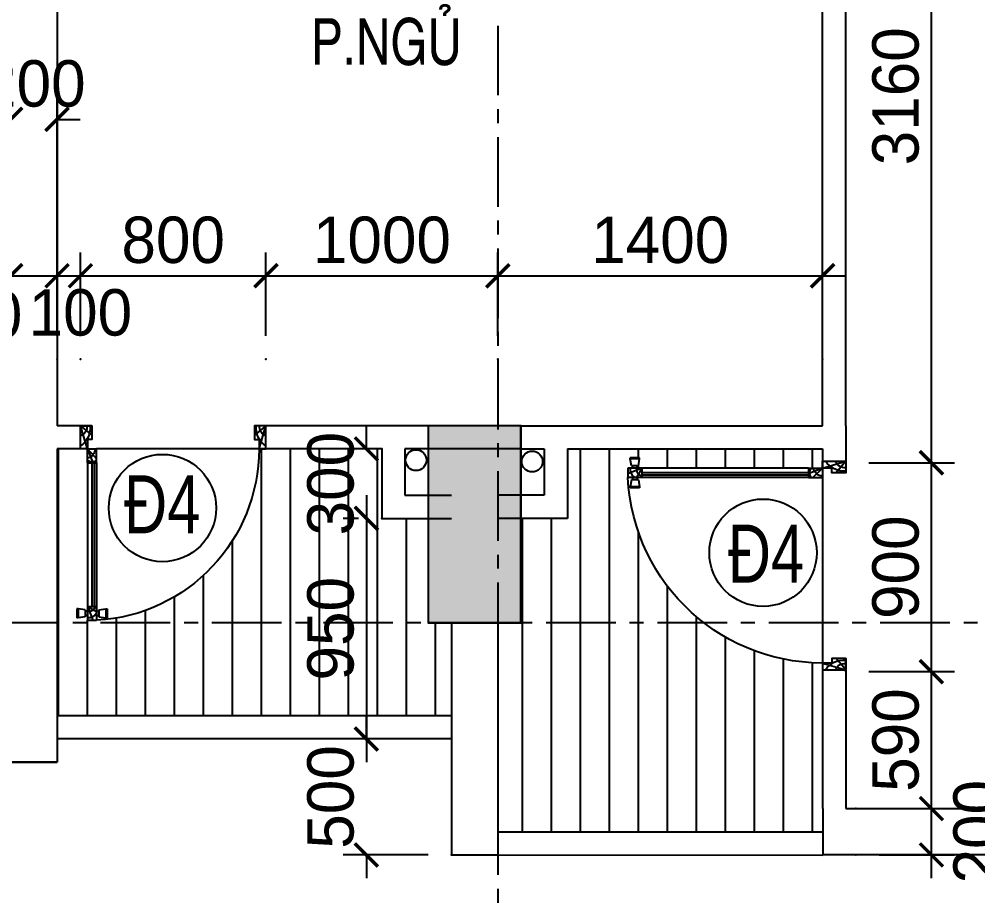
# Model space of a CAD drawing. Header units: inches. Extents: x -844707 to -690155, y -211546 to -175871.
# Drawn here: x -746444 to -742312, y -202598 to -198811 of the extents above; entities that cross this region are included whole.
import ezdxf

# ---------------------------------------------------------------- set-up
doc = ezdxf.new("R2010")
doc.units = ezdxf.units.IN
doc.header["$LTSCALE"] = 48
doc.header["$MEASUREMENT"] = 0
doc.linetypes.add('CENTER', pattern=[2, 1.25, -0.25, 0.25, -0.25])
for name, color, linetype in [('DWGSHARE.com-co-DWGSHARE.com', 72, 'Continuous'), ('DWGSHARE.com-COT-DWGSHARE.com', 2, 'Continuous'), ('DWGSHARE.com-CUA-DWGSHARE.com', 231, 'Continuous'), ('DWGSHARE.com-DIM-DWGSHARE.com', 251, 'Continuous'), ('DWGSHARE.com-HATCH-DWGSHARE.com', 8, 'Continuous'), ('DWGSHARE.com-kinh-DWGSHARE.com', 154, 'Continuous'), ('DWGSHARE.com-NET-DWGSHARE.com', 245, 'Continuous'), ('DWGSHARE.com-text-DWGSHARE.com', 3, 'Continuous'), ('DWGSHARE.com-truc-DWGSHARE.com', 250, 'CENTER'), ('DWGSHARE.com-TUONG-DWGSHARE.com', 7, 'Continuous')]:
    doc.layers.add(name, color=color, linetype=linetype)
doc.layers.add('DWGSHARE.com-DefPoints-DWGSHARE.com', color=7, linetype='Continuous', plot=False)
doc.styles.add('KTEN', font='', dxfattribs={"width": 0.9})
doc.styles.add('VNI-AVO', font='')
doc.styles.get('KTEN').set_extended_font_data('VNI-Helve-Condense')
doc.styles.get('VNI-AVO').set_extended_font_data('VNI-Avo')
doc.dimstyles.new('tl1-100', dxfattribs={"dimtxt": 200, "dimasz": 100, "dimexe": 100, "dimexo": 100, "dimgap": 50, "dimtad": 1, "dimdec": 0, "dimzin": 0, "dimdsep": 46, "dimtxsty": 'VNI-AVO', "dimblk": 'ARCHTICK', "dimcen": 1, "dimdle": 100, "dimclrd": 256, "dimclre": 256, "dimclrt": 2, "dimadec": 0, "dimazin": 0, "dimtfac": 1, "dimtdec": 0, "dimtix": 1, "dimtofl": 0, "dimtmove": 2, "dimatfit": 3, "dimldrblk": 'ARCHTICK', "dimfxl": 1, "dimtolj": 2, "dimtzin": 0, "dimarcsym": 0})

# ---------------------------------------------------------------- blocks, each defined once
blk = doc.blocks.new('D-01-900')
at = {"color": 1}
for p, q in [((-15, 889), (-15, 929)), ((-10, 929), (-15, 929)), ((20, 924), (-10, 929)), ((-10, 889), (-10, 929)), ((20, 894), (20, 924)), ((30, 919), (20, 919)), ((30, 879), (54.1, 939)), ((70, 919), (80, 919)), ((80, 924), (110, 929)), ((80, 894), (80, 924)), ((110, 889), (110, 929)), ((110, 929), (115, 929)), ((115, 889), (115, 929)), ((-10, 889), (-15, 889)), ((20, 894), (-10, 889)), ((30, 899), (20, 899)), ((30, 879), (70, 901.6)), ((70, 899), (80, 899)), ((80, 894), (110, 889)), ((110, 889), (115, 889)), ((30, 100), (54.1, 160)), ((30, 100), (70, 142.5)), ((30, 100), (0, 0)), ((870, 100), (900, 0)), ((0, 0), (50, 40.7)), ((900, 0), (850, 40.7))]:
    blk.add_line(p, q, dxfattribs=at)
at = {"color": 3}
for p, q in [((30, 939), (70, 939)), ((30, 879), (30, 939)), ((70, 879), (70, 939)), ((30, 879), (70, 879)), ((30, 160), (70, 160)), ((30, 160), (30, 100)), ((70, 160), (70, 100)), ((30, 100), (70, 100))]:
    blk.add_line(p, q, dxfattribs=at)
for p, q in [((30, 160), (30, 879)), ((50, 160), (50, 879)), ((60, 160), (60, 879)), ((70, 160), (70, 879))]:
    blk.add_line(p, q)
for points in [[(30, 60), (30, 100), (0, 100), (0, 0), (50, 0), (50, 60)], [(870, 60), (870, 100), (900, 100), (900, 0), (850, 0), (850, 60)]]:
    blk.add_lwpolyline(points, close=True, dxfattribs=at)
at = {"color": 1}
for centre, radius, start, end in [((34.1, 886.5), 42, 31.3101, 95.6269), ((30, 100), 840, 357.2706, 87.2706), ((39.4, 876.5), 24.2, 6.0418, 112.8937), ((50, 121.4), 34.3, 54.3272, 125.7567), ((24.1, 100.8), 39.4, 358.8582, 81.3705), ((-53.7, 7.7), 96.3, 355.3922, 56.0902), ((953.7, 7.7), 96.3, 123.9098, 184.6078), ((-12.7, 4.4), 41, 353.8612, 71.9572), ((912.7, 4.4), 41, 108.0428, 186.1388)]:
    blk.add_arc(centre, radius, start, end, dxfattribs=at)
blk = doc.blocks.new('D-01-800')
at = {"color": 1}
for p, q in [((-15, 788.9), (-15, 828.9)), ((-10, 828.9), (-15, 828.9)), ((20, 823.9), (-10, 828.9)), ((-10, 788.9), (-10, 828.9)), ((30, 778.9), (54.1, 838.9)), ((80, 823.9), (110, 828.9)), ((110, 788.9), (110, 828.9)), ((110, 828.9), (115, 828.9)), ((115, 788.9), (115, 828.9)), ((-10, 788.9), (-15, 788.9)), ((20, 793.9), (-10, 788.9)), ((20, 793.9), (20, 823.9)), ((30, 818.9), (20, 818.9)), ((30, 798.9), (20, 798.9)), ((30, 778.9), (70, 801.4)), ((70, 818.9), (80, 818.9)), ((70, 798.9), (80, 798.9)), ((80, 793.9), (80, 823.9)), ((80, 793.9), (110, 788.9)), ((110, 788.9), (115, 788.9)), ((30, 100), (54.1, 160)), ((30, 100), (70, 142.5)), ((30, 100), (0, 0)), ((770, 100), (800, 0)), ((0, 0), (50, 40.7)), ((800, 0), (750, 40.7))]:
    blk.add_line(p, q, dxfattribs=at)
at = {"color": 3}
for p, q in [((30, 838.9), (70, 838.9)), ((30, 778.9), (30, 838.9)), ((70, 778.9), (70, 838.9)), ((30, 778.9), (70, 778.9)), ((30, 160), (70, 160)), ((30, 160), (30, 100)), ((70, 160), (70, 100)), ((30, 100), (70, 100))]:
    blk.add_line(p, q, dxfattribs=at)
for p, q in [((30, 160), (30, 778.9)), ((50, 160), (50, 778.9)), ((60, 160), (60, 778.9)), ((70, 160), (70, 778.9))]:
    blk.add_line(p, q)
for points in [[(30, 60), (30, 100), (0, 100), (0, 0), (50, 0), (50, 60)], [(770, 60), (770, 100), (800, 100), (800, 0), (750, 0), (750, 60)]]:
    blk.add_lwpolyline(points, close=True, dxfattribs=at)
at = {"color": 1}
for centre, radius, start, end in [((34.1, 786.4), 42, 31.3101, 95.6269), ((30, 100), 740, 0, 86.9014), ((39.4, 776.4), 24.2, 6.0418, 112.8937), ((50, 121.4), 34.3, 54.3272, 125.7567), ((24.1, 100.8), 39.4, 358.8582, 81.3705), ((-53.7, 7.7), 96.3, 355.3922, 56.0902), ((853.7, 7.7), 96.3, 123.9098, 184.6078), ((-12.7, 4.4), 41, 353.8612, 71.9572), ((812.7, 4.4), 41, 108.0428, 186.1388)]:
    blk.add_arc(centre, radius, start, end, dxfattribs=at)
blk = doc.blocks.new('_ArchTick')
at = {"color": 0, "linetype": 'ByBlock', "const_width": 0.15}
blk.add_lwpolyline([(-0.5, -0.5), (0.5, 0.5)], dxfattribs=at)
blk = doc.blocks.new('*D574')
at = {"layer": 'DWGSHARE.com-DefPoints-DWGSHARE.com', "color": 0, "transparency": 16777216}
for p in [(-746480.8, -199916.6), (-746581.2, -200276), (-746480.8, -200276)]:
    blk.add_point(p, dxfattribs=at)
at = {"layer": 'DWGSHARE.com-DIM-DWGSHARE.com', "lineweight": -2, "transparency": 16777216}
for p, q in [((-746581.2, -200176), (-746581.2, -199816.6)), ((-746480.8, -200176), (-746480.8, -199816.6)), ((-746681.2, -199916.6), (-746380.8, -199916.6))]:
    blk.add_line(p, q, dxfattribs=at)
at = {"layer": 'DWGSHARE.com-DIM-DWGSHARE.com', "lineweight": -2, "transparency": 16777216, "xscale": 100, "yscale": 100, "zscale": 100, "rotation": 180}
blk.add_blockref('_ArchTick', (-746581.2, -199916.6), dxfattribs=at)
at = {"layer": 'DWGSHARE.com-DIM-DWGSHARE.com', "lineweight": -2, "transparency": 16777216, "xscale": 100, "yscale": 100, "zscale": 100}
blk.add_blockref('_ArchTick', (-746480.8, -199916.6), dxfattribs=at)
at = {"layer": 'DWGSHARE.com-DIM-DWGSHARE.com', "color": 2, "transparency": 16777216, "insert": (-746653.8, -200085.6), "char_height": 200, "attachment_point": 5, "style": 'VNI-AVO'}
blk.add_mtext('\\A2;100', dxfattribs=at)
blk = doc.blocks.new('*D575')
at = {"layer": 'DWGSHARE.com-DefPoints-DWGSHARE.com', "color": 0, "transparency": 16777216}
for p in [(-746280.8, -199242.5), (-746480.8, -200276), (-746280.8, -200276)]:
    blk.add_point(p, dxfattribs=at)
at = {"layer": 'DWGSHARE.com-DIM-DWGSHARE.com', "lineweight": -2, "transparency": 16777216}
for p, q in [((-746480.8, -200176), (-746480.8, -199142.5)), ((-746280.8, -200176), (-746280.8, -199142.5)), ((-746480.8, -199242.5), (-746580.8, -199242.5)), ((-746280.8, -199242.5), (-746180.8, -199242.5))]:
    blk.add_line(p, q, dxfattribs=at)
at = {"layer": 'DWGSHARE.com-DIM-DWGSHARE.com', "lineweight": -2, "transparency": 16777216, "xscale": 100, "yscale": 100, "zscale": 100}
blk.add_blockref('_ArchTick', (-746480.8, -199242.5), dxfattribs=at)
at = {"layer": 'DWGSHARE.com-DIM-DWGSHARE.com', "lineweight": -2, "transparency": 16777216, "xscale": 100, "yscale": 100, "zscale": 100, "rotation": 180}
blk.add_blockref('_ArchTick', (-746280.8, -199242.5), dxfattribs=at)
at = {"layer": 'DWGSHARE.com-DIM-DWGSHARE.com', "color": 2, "transparency": 16777216, "insert": (-746380.8, -199089), "char_height": 200, "attachment_point": 5, "style": 'VNI-AVO'}
blk.add_mtext('\\A2;200', dxfattribs=at)
blk = doc.blocks.new('*D576')
at = {"layer": 'DWGSHARE.com-DefPoints-DWGSHARE.com', "color": 0, "transparency": 16777216}
for p in [(-746180.3, -199916.6), (-746280.8, -200276), (-746180.3, -200276)]:
    blk.add_point(p, dxfattribs=at)
at = {"layer": 'DWGSHARE.com-DIM-DWGSHARE.com', "lineweight": -2, "transparency": 16777216}
for p, q in [((-746280.8, -200176), (-746280.8, -199816.6)), ((-746180.3, -200176), (-746180.3, -199816.6)), ((-746380.8, -199916.6), (-746080.3, -199916.6))]:
    blk.add_line(p, q, dxfattribs=at)
at = {"layer": 'DWGSHARE.com-DIM-DWGSHARE.com', "lineweight": -2, "transparency": 16777216, "xscale": 100, "yscale": 100, "zscale": 100, "rotation": 180}
blk.add_blockref('_ArchTick', (-746280.8, -199916.6), dxfattribs=at)
at = {"layer": 'DWGSHARE.com-DIM-DWGSHARE.com', "lineweight": -2, "transparency": 16777216, "xscale": 100, "yscale": 100, "zscale": 100}
blk.add_blockref('_ArchTick', (-746180.3, -199916.6), dxfattribs=at)
at = {"layer": 'DWGSHARE.com-DIM-DWGSHARE.com', "color": 2, "transparency": 16777216, "insert": (-746180.3, -200075.9), "char_height": 200, "attachment_point": 5, "style": 'VNI-AVO'}
blk.add_mtext('\\A2;100', dxfattribs=at)
blk = doc.blocks.new('*D577')
at = {"layer": 'DWGSHARE.com-DefPoints-DWGSHARE.com', "color": 0, "transparency": 16777216}
for p in [(-745380.3, -199916.6), (-746180.3, -200276), (-745380.3, -200276)]:
    blk.add_point(p, dxfattribs=at)
at = {"layer": 'DWGSHARE.com-DIM-DWGSHARE.com', "lineweight": -2, "transparency": 16777216}
for p, q in [((-746180.3, -200176), (-746180.3, -199816.6)), ((-745380.3, -200176), (-745380.3, -199816.6)), ((-746280.3, -199916.6), (-745280.3, -199916.6))]:
    blk.add_line(p, q, dxfattribs=at)
at = {"layer": 'DWGSHARE.com-DIM-DWGSHARE.com', "lineweight": -2, "transparency": 16777216, "xscale": 100, "yscale": 100, "zscale": 100, "rotation": 180}
blk.add_blockref('_ArchTick', (-746180.3, -199916.6), dxfattribs=at)
at = {"layer": 'DWGSHARE.com-DIM-DWGSHARE.com', "lineweight": -2, "transparency": 16777216, "xscale": 100, "yscale": 100, "zscale": 100}
blk.add_blockref('_ArchTick', (-745380.3, -199916.6), dxfattribs=at)
at = {"layer": 'DWGSHARE.com-DIM-DWGSHARE.com', "color": 2, "transparency": 16777216, "insert": (-745780.3, -199763.1), "char_height": 200, "attachment_point": 5, "style": 'VNI-AVO'}
blk.add_mtext('\\A2;800', dxfattribs=at)
blk = doc.blocks.new('*D578')
at = {"layer": 'DWGSHARE.com-DefPoints-DWGSHARE.com', "color": 0, "transparency": 16777216}
for p in [(-744380.8, -199916.6), (-745380.3, -200276), (-744380.8, -200276)]:
    blk.add_point(p, dxfattribs=at)
at = {"layer": 'DWGSHARE.com-DIM-DWGSHARE.com', "lineweight": -2, "transparency": 16777216}
for p, q in [((-745380.3, -200176), (-745380.3, -199816.6)), ((-744380.8, -200176), (-744380.8, -199816.6)), ((-745480.3, -199916.6), (-744280.8, -199916.6))]:
    blk.add_line(p, q, dxfattribs=at)
at = {"layer": 'DWGSHARE.com-DIM-DWGSHARE.com', "lineweight": -2, "transparency": 16777216, "xscale": 100, "yscale": 100, "zscale": 100, "rotation": 180}
blk.add_blockref('_ArchTick', (-745380.3, -199916.6), dxfattribs=at)
at = {"layer": 'DWGSHARE.com-DIM-DWGSHARE.com', "lineweight": -2, "transparency": 16777216, "xscale": 100, "yscale": 100, "zscale": 100}
blk.add_blockref('_ArchTick', (-744380.8, -199916.6), dxfattribs=at)
at = {"layer": 'DWGSHARE.com-DIM-DWGSHARE.com', "color": 2, "transparency": 16777216, "insert": (-744880.6, -199763.1), "char_height": 200, "attachment_point": 5, "style": 'VNI-AVO'}
blk.add_mtext('\\A2;1000', dxfattribs=at)
blk = doc.blocks.new('*D579')
at = {"layer": 'DWGSHARE.com-DefPoints-DWGSHARE.com', "color": 0, "transparency": 16777216}
for p in [(-742981.3, -199916.6), (-744380.8, -200276), (-742981.3, -200276)]:
    blk.add_point(p, dxfattribs=at)
at = {"layer": 'DWGSHARE.com-DIM-DWGSHARE.com', "lineweight": -2, "transparency": 16777216}
for p, q in [((-744380.8, -200176), (-744380.8, -199816.6)), ((-742981.3, -200176), (-742981.3, -199816.6)), ((-744480.8, -199916.6), (-742881.3, -199916.6))]:
    blk.add_line(p, q, dxfattribs=at)
at = {"layer": 'DWGSHARE.com-DIM-DWGSHARE.com', "lineweight": -2, "transparency": 16777216, "xscale": 100, "yscale": 100, "zscale": 100, "rotation": 180}
blk.add_blockref('_ArchTick', (-744380.8, -199916.6), dxfattribs=at)
at = {"layer": 'DWGSHARE.com-DIM-DWGSHARE.com', "lineweight": -2, "transparency": 16777216, "xscale": 100, "yscale": 100, "zscale": 100}
blk.add_blockref('_ArchTick', (-742981.3, -199916.6), dxfattribs=at)
at = {"layer": 'DWGSHARE.com-DIM-DWGSHARE.com', "color": 2, "transparency": 16777216, "insert": (-743681, -199763.1), "char_height": 200, "attachment_point": 5, "style": 'VNI-AVO'}
blk.add_mtext('\\A2;1400', dxfattribs=at)
blk = doc.blocks.new('*D580')
at = {"layer": 'DWGSHARE.com-DefPoints-DWGSHARE.com', "color": 0, "transparency": 16777216}
for p in [(-744881.1, -200662.8), (-744947.6, -200962.8), (-744881.1, -200962.8)]:
    blk.add_point(p, dxfattribs=at)
at = {"layer": 'DWGSHARE.com-DIM-DWGSHARE.com', "lineweight": -2, "transparency": 16777216}
for p, q in [((-744947.6, -200662.8), (-744947.6, -200562.8)), ((-744981.1, -200662.8), (-745047.6, -200662.8)), ((-744981.1, -200962.8), (-745047.6, -200962.8)), ((-744947.6, -200962.8), (-744947.6, -201062.8))]:
    blk.add_line(p, q, dxfattribs=at)
at = {"layer": 'DWGSHARE.com-DIM-DWGSHARE.com', "lineweight": -2, "transparency": 16777216, "xscale": 100, "yscale": 100, "zscale": 100}
for p, rotation in [((-744947.6, -200662.8), 270), ((-744947.6, -200962.8), 90)]:
    blk.add_blockref('_ArchTick', p, dxfattribs=dict(at, rotation=rotation))
at = {"layer": 'DWGSHARE.com-DIM-DWGSHARE.com', "color": 2, "transparency": 16777216, "insert": (-745101.2, -200812.8), "char_height": 200, "attachment_point": 5, "rotation": 90, "style": 'VNI-AVO'}
blk.add_mtext('\\A2;300', dxfattribs=at)
blk = doc.blocks.new('*D581')
at = {"layer": 'DWGSHARE.com-DefPoints-DWGSHARE.com', "color": 0, "transparency": 16777216}
for p in [(-744881.1, -200962.8), (-744947.6, -201913.1), (-744947.6, -201913.1)]:
    blk.add_point(p, dxfattribs=at)
at = {"layer": 'DWGSHARE.com-DIM-DWGSHARE.com', "lineweight": -2, "transparency": 16777216}
for p, q in [((-744947.6, -200862.8), (-744947.6, -202013.1)), ((-744981.1, -200962.8), (-745047.6, -200962.8))]:
    blk.add_line(p, q, dxfattribs=at)
at = {"layer": 'DWGSHARE.com-DIM-DWGSHARE.com', "lineweight": -2, "transparency": 16777216, "xscale": 100, "yscale": 100, "zscale": 100}
for p, rotation in [((-744947.6, -200962.8), 90), ((-744947.6, -201913.1), 270)]:
    blk.add_blockref('_ArchTick', p, dxfattribs=dict(at, rotation=rotation))
at = {"layer": 'DWGSHARE.com-DIM-DWGSHARE.com', "color": 2, "transparency": 16777216, "insert": (-745101.2, -201438), "char_height": 200, "attachment_point": 5, "rotation": 90, "style": 'VNI-AVO'}
blk.add_mtext('\\A2;950', dxfattribs=at)
blk = doc.blocks.new('*D582')
at = {"layer": 'DWGSHARE.com-DefPoints-DWGSHARE.com', "color": 0, "transparency": 16777216}
for p in [(-744947.6, -201913.1), (-744947.6, -202413.3), (-744581, -202413.3)]:
    blk.add_point(p, dxfattribs=at)
at = {"layer": 'DWGSHARE.com-DIM-DWGSHARE.com', "lineweight": -2, "transparency": 16777216}
for p, q in [((-744947.6, -201913.1), (-744947.6, -201813.1)), ((-744681, -202413.3), (-745047.6, -202413.3)), ((-744947.6, -202413.3), (-744947.6, -202513.3))]:
    blk.add_line(p, q, dxfattribs=at)
at = {"layer": 'DWGSHARE.com-DIM-DWGSHARE.com', "lineweight": -2, "transparency": 16777216, "xscale": 100, "yscale": 100, "zscale": 100}
for p, rotation in [((-744947.6, -201913.1), 270), ((-744947.6, -202413.3), 90)]:
    blk.add_blockref('_ArchTick', p, dxfattribs=dict(at, rotation=rotation))
at = {"layer": 'DWGSHARE.com-DIM-DWGSHARE.com', "color": 2, "transparency": 16777216, "insert": (-745101.2, -202163.2), "char_height": 200, "attachment_point": 5, "rotation": 90, "style": 'VNI-AVO'}
blk.add_mtext('\\A2;500', dxfattribs=at)
blk = doc.blocks.new('*D720')
at = {"layer": 'DWGSHARE.com-DefPoints-DWGSHARE.com', "color": 0, "transparency": 16777216}
for p in [(-742881.3, -197563.1), (-742512.2, -197563.1), (-742881.3, -200722.9)]:
    blk.add_point(p, dxfattribs=at)
at = {"layer": 'DWGSHARE.com-DIM-DWGSHARE.com', "lineweight": -2, "transparency": 16777216}
for p, q in [((-742512.2, -200822.9), (-742512.2, -197463.1)), ((-742781.3, -197563.1), (-742412.2, -197563.1)), ((-742781.3, -200722.9), (-742412.2, -200722.9))]:
    blk.add_line(p, q, dxfattribs=at)
at = {"layer": 'DWGSHARE.com-DIM-DWGSHARE.com', "lineweight": -2, "transparency": 16777216, "xscale": 100, "yscale": 100, "zscale": 100}
for p, rotation in [((-742512.2, -197563.1), 90), ((-742512.2, -200722.9), 270)]:
    blk.add_blockref('_ArchTick', p, dxfattribs=dict(at, rotation=rotation))
at = {"layer": 'DWGSHARE.com-DIM-DWGSHARE.com', "color": 2, "transparency": 16777216, "insert": (-742665.7, -199143), "char_height": 200, "attachment_point": 5, "rotation": 90, "style": 'VNI-AVO'}
blk.add_mtext('\\A2;3160', dxfattribs=at)
blk = doc.blocks.new('*D723')
at = {"layer": 'DWGSHARE.com-DefPoints-DWGSHARE.com', "color": 0, "transparency": 16777216}
for p in [(-742881.3, -200722.9), (-742512.2, -200722.9), (-742881.3, -201622.9)]:
    blk.add_point(p, dxfattribs=at)
at = {"layer": 'DWGSHARE.com-DIM-DWGSHARE.com', "lineweight": -2, "transparency": 16777216}
for p, q in [((-742512.2, -201722.9), (-742512.2, -200622.9)), ((-742781.3, -200722.9), (-742412.2, -200722.9)), ((-742781.3, -201622.9), (-742412.2, -201622.9))]:
    blk.add_line(p, q, dxfattribs=at)
at = {"layer": 'DWGSHARE.com-DIM-DWGSHARE.com', "lineweight": -2, "transparency": 16777216, "xscale": 100, "yscale": 100, "zscale": 100}
for p, rotation in [((-742512.2, -200722.9), 90), ((-742512.2, -201622.9), 270)]:
    blk.add_blockref('_ArchTick', p, dxfattribs=dict(at, rotation=rotation))
at = {"layer": 'DWGSHARE.com-DIM-DWGSHARE.com', "color": 2, "transparency": 16777216, "insert": (-742665.7, -201172.9), "char_height": 200, "attachment_point": 5, "rotation": 90, "style": 'VNI-AVO'}
blk.add_mtext('\\A2;900', dxfattribs=at)
blk = doc.blocks.new('*D724')
at = {"layer": 'DWGSHARE.com-DefPoints-DWGSHARE.com', "color": 0, "transparency": 16777216}
for p in [(-742881.3, -201622.9), (-742512.2, -201622.9), (-742837.8, -202213.1)]:
    blk.add_point(p, dxfattribs=at)
at = {"layer": 'DWGSHARE.com-DIM-DWGSHARE.com', "lineweight": -2, "transparency": 16777216}
for p, q in [((-742512.2, -202313.1), (-742512.2, -201522.9)), ((-742781.3, -201622.9), (-742412.2, -201622.9)), ((-742737.8, -202213.1), (-742412.2, -202213.1))]:
    blk.add_line(p, q, dxfattribs=at)
at = {"layer": 'DWGSHARE.com-DIM-DWGSHARE.com', "lineweight": -2, "transparency": 16777216, "xscale": 100, "yscale": 100, "zscale": 100}
for p, rotation in [((-742512.2, -201622.9), 90), ((-742512.2, -202213.1), 270)]:
    blk.add_blockref('_ArchTick', p, dxfattribs=dict(at, rotation=rotation))
at = {"layer": 'DWGSHARE.com-DIM-DWGSHARE.com', "color": 2, "transparency": 16777216, "insert": (-742665.7, -201918), "char_height": 200, "attachment_point": 5, "rotation": 90, "style": 'VNI-AVO'}
blk.add_mtext('\\A2;590', dxfattribs=at)
blk = doc.blocks.new('*D725')
at = {"layer": 'DWGSHARE.com-DefPoints-DWGSHARE.com', "color": 0, "transparency": 16777216}
for p in [(-742837.8, -202213.1), (-742512.2, -202213.1), (-742837.8, -202413)]:
    blk.add_point(p, dxfattribs=at)
at = {"layer": 'DWGSHARE.com-DIM-DWGSHARE.com', "lineweight": -2, "transparency": 16777216}
for p, q in [((-742512.2, -202513), (-742512.2, -202113.1)), ((-742737.8, -202213.1), (-742412.2, -202213.1)), ((-742737.8, -202413), (-742412.2, -202413))]:
    blk.add_line(p, q, dxfattribs=at)
at = {"layer": 'DWGSHARE.com-DIM-DWGSHARE.com', "lineweight": -2, "transparency": 16777216, "xscale": 100, "yscale": 100, "zscale": 100}
for p, rotation in [((-742512.2, -202213.1), 90), ((-742512.2, -202413), 270)]:
    blk.add_blockref('_ArchTick', p, dxfattribs=dict(at, rotation=rotation))
at = {"layer": 'DWGSHARE.com-DIM-DWGSHARE.com', "color": 2, "transparency": 16777216, "insert": (-742316.1, -202313), "char_height": 200, "attachment_point": 5, "rotation": 90, "style": 'VNI-AVO'}
blk.add_mtext('\\A2;200', dxfattribs=at)

msp = doc.modelspace()

# ---------------------------------------------------------------- hatches: boundary and pattern name
at = {"layer": 'DWGSHARE.com-COT-DWGSHARE.com'}
msp.add_hatch(color=256, dxfattribs=at).paths.add_polyline_path([(-744681.1, -201413.1), (-744280.8, -201413.1), (-744280.8, -200563.1), (-744681.1, -200563.1)])
at = {"layer": 'DWGSHARE.com-HATCH-DWGSHARE.com'}
h = msp.add_hatch(dxfattribs=at)
h.set_pattern_fill('ANSI31', color=256, scale=1000, angle=45, style=0)
h.set_pattern_definition([(90, (-525.32, 3222.64), (-125, 2e-14), [])])
h.paths.add_polyline_path([(-747351.2, -200662.8), (-747880.4, -200662.8), (-747880.4, -200962.8), (-748080.4, -200962.8), (-748080.4, -201413.1), (-746480.8, -201413.1), (-746480.8, -200662.8), (-746611.2, -200662.8), (-746611.2, -200722.8), (-746611.2, -201341.8), (-746611.2, -201361.8), (-746601.2, -201361.8), (-746601.2, -201356.8), (-746571.2, -201351.8), (-746566.2, -201351.8), (-746566.2, -201391.8), (-746571.2, -201391.8), (-746601.2, -201386.8), (-746601.2, -201381.8), (-746611.2, -201381.8), (-746611.2, -201401.8), (-746651.2, -201401.8, -0.398461)])
h.paths.add_polyline_path([(-746480.8, -201413.1), (-748180.5, -201413.1), (-748180.5, -201813.1), (-746480.8, -201813.1)])
h.paths.add_polyline_path([(-744581, -201413.1), (-744681, -201413.1), (-744681.1, -201413.1), (-746280.8, -201413.1), (-746280.8, -201813.1), (-744581, -201813.1)])
h.paths.add_polyline_path([(-746150.3, -200722.8), (-746150.3, -200662.8), (-746280.8, -200662.8), (-746280.8, -201413.1), (-744681.1, -201413.1), (-744681.1, -200962.8), (-744881.1, -200962.8), (-744881.1, -200662.8), (-745410.3, -200662.8, -0.398461), (-746110.3, -201401.8), (-746150.3, -201401.8), (-746150.3, -201381.8), (-746160.3, -201381.8), (-746160.3, -201386.8), (-746190.3, -201391.8), (-746195.3, -201391.8), (-746195.3, -201351.8), (-746190.3, -201351.8), (-746160.3, -201356.8), (-746160.3, -201361.8), (-746150.3, -201361.8), (-746150.3, -201341.8)])
h.paths.add_polyline_path([(-748380.8, -201413.1), (-748480.5, -201413.1), (-748480.8, -201413.1), (-749269.9, -201413.1, -0.164724), (-749780.3, -201585.9), (-749780.3, -201615.9), (-749780.2, -202313.5), (-748380.8, -202313.3)])
h.paths.add_polyline_path([(-748480.8, -200962.8), (-748680.8, -200962.8), (-748680.8, -200662.8), (-749780.3, -200662.8), (-749780.3, -200745.9), (-749720.3, -200745.9), (-749001.2, -200745.9), (-748981.2, -200745.9), (-748981.2, -200735.9), (-748986.2, -200735.9), (-748991.2, -200705.9), (-748991.2, -200700.9), (-748951.2, -200700.9), (-748951.2, -200705.9), (-748956.2, -200735.9), (-748961.2, -200735.9), (-748961.2, -200745.9), (-748941.2, -200745.9), (-748941.2, -200785.9, -0.221028), (-749269.9, -201413.1), (-748480.8, -201413.1)])
h.paths.add_polyline_path([(-743820.3, -200785.9), (-743820.3, -200745.9), (-743800.3, -200745.9), (-743800.3, -200735.9), (-743805.3, -200735.9), (-743810.3, -200705.9), (-743810.3, -200700.9), (-743770.3, -200700.9), (-743770.3, -200705.9), (-743775.3, -200735.9), (-743780.3, -200735.9), (-743780.3, -200745.9), (-743760.3, -200745.9), (-743041.3, -200745.9), (-742981.3, -200745.9), (-742981.3, -200662.8), (-744080.7, -200662.8), (-744080.7, -200962.8), (-744280.8, -200962.8), (-744280.8, -201413.1), (-743491.6, -201413.1, -0.221028)])
h.paths.add_polyline_path([(-742981.3, -201615.9), (-742981.3, -201585.9, -0.164724), (-743491.6, -201413.1), (-744380.8, -201413.1), (-744380.8, -202313.3), (-742980.5, -202313.5), (-742980.5, -202213.1), (-742981.3, -202213.1), (-742981.3, -201615.9)])
h.paths.add_polyline_path([(-747835.5, -201663.4), (-747835.5, -201012.5), (-747528.5, -201012.5), (-747528.5, -201663.4)], flags=9)
h.paths.add_polyline_path([(-745254.7, -201705.8), (-745254.7, -201170.1), (-744947.6, -201170.1), (-744947.6, -201705.8)], flags=9)
h.paths.add_polyline_path([(-745254.7, -201079.9), (-745254.7, -200545.8), (-744947.6, -200545.8), (-744947.6, -201079.9)], flags=9)

# ---------------------------------------------------------------- linework, layer by layer
at = {"layer": 'DWGSHARE.com-co-DWGSHARE.com'}
for p in [(-744681, -200562.8), (-744281.1, -201413.1)]:
    msp.add_line(p, (-744681, -201413.1), dxfattribs=at)
msp.add_lwpolyline([(-744281.1, -200562.8), (-744681, -200562.8), (-744681, -201413.1), (-744281.1, -201413.1)], close=True, dxfattribs=at)
at = {"layer": 'DWGSHARE.com-COT-DWGSHARE.com'}
msp.add_lwpolyline([(-744681.1, -201413.1), (-744280.8, -201413.1), (-744280.8, -200563.1), (-744681.1, -200563.1)], close=True, dxfattribs=at)
at = {"layer": 'DWGSHARE.com-CUA-DWGSHARE.com'}
for p, q in [((-745410.3, -200662.8), (-746110.3, -200662.8)), ((-742981.3, -200662.8), (-742981.3, -201615.9))]:
    msp.add_line(p, q, dxfattribs=at)
for centre in [(-745826.7, -200917.9), (-743237.8, -201110.5)]:
    msp.add_circle(centre, 231.4, dxfattribs=at)
at = {"layer": 'DWGSHARE.com-kinh-DWGSHARE.com'}
for centre in [(-744733.7, -200711.4), (-744232.8, -200717.3)]:
    msp.add_circle(centre, 45, dxfattribs=at)
at = {"layer": 'DWGSHARE.com-NET-DWGSHARE.com'}
for p, q in [((-744581, -201813.1), (-746280.8, -201813.1)), ((-744581, -201813.1), (-746280.8, -201813.1)), ((-744581, -201913.1), (-746280.8, -201913.1)), ((-744581, -201913.1), (-746280.8, -201913.1)), ((-744380.8, -202313.3), (-742980.5, -202313.5)), ((-744380.8, -202413.3), (-742980.5, -202413.5))]:
    msp.add_line(p, q, dxfattribs=at)
at = {"layer": 'DWGSHARE.com-truc-DWGSHARE.com', "ltscale": 5}
for p, q in [((-744380.8, -184438.9), (-744380.8, -205388.8)), ((-733313, -201413.1), (-759552, -201413.1))]:
    msp.add_line(p, q, dxfattribs=at)
at = {"layer": 'DWGSHARE.com-TUONG-DWGSHARE.com'}
for p, q in [((-742881.3, -200562.8), (-742881.3, -197563.1)), ((-746280.8, -197663.1), (-746280.8, -198863.1)), ((-746280.8, -197663.1), (-746280.8, -198863.1)), ((-742981.3, -200562.8), (-742981.3, -197663.1)), ((-746280.8, -198863.1), (-746280.8, -200562.8)), ((-746280.8, -198863.1), (-746280.8, -200562.8)), ((-746130.3, -200562.8), (-746280.8, -200562.8)), ((-744281.1, -200562.8), (-745430.3, -200562.8)), ((-744281.1, -200562.8), (-742981.3, -200562.8)), ((-742881.3, -200562.8), (-742881.3, -200765.9)), ((-746150.3, -200662.8), (-746280.8, -200662.8)), ((-746280.8, -200662.8), (-746280.8, -202013.1)), ((-746280.8, -200662.8), (-746280.8, -202013.1)), ((-744881.1, -200662.8), (-745410.3, -200662.8)), ((-744881.1, -200662.8), (-744881.1, -200962.8)), ((-744281.1, -200662.8), (-744781.1, -200662.8)), ((-744781.1, -200662.8), (-744781.1, -200862.8)), ((-744281.1, -200662.8), (-744180.7, -200662.8)), ((-744180.7, -200662.8), (-744180.7, -200862.8)), ((-744080.7, -200662.8), (-744080.7, -200962.8)), ((-744080.7, -200662.8), (-742981.3, -200662.8)), ((-742981.3, -200662.8), (-742981.3, -200745.9)), ((-744781.1, -200862.8), (-744581, -200862.8)), ((-744180.7, -200862.8), (-744380.8, -200862.8)), ((-744881.1, -200962.8), (-744581, -200962.8)), ((-744080.7, -200962.8), (-744380.8, -200962.8)), ((-744581, -201413.1), (-744581, -202413.3)), ((-744381, -201413.1), (-744381, -202413.3)), ((-742981.3, -201585.9), (-742981.3, -202213.1)), ((-742881.3, -201565.9), (-742881.3, -202213.1)), ((-746280.8, -202013.1), (-746480.8, -202013.1)), ((-746480.8, -202013.1), (-746280.8, -202013.1)), ((-742980.5, -202213.1), (-742981.3, -202213.1)), ((-742980.5, -202213.1), (-742980.5, -202413.3)), ((-742881.3, -202213.1), (-742180.8, -202213.1)), ((-744581, -202413.3), (-744380.8, -202413.3)), ((-742180.8, -202413.1), (-742981.3, -202413))]:
    msp.add_line(p, q, dxfattribs=at)

# ---------------------------------------------------------------- block references
at = {"layer": 'DWGSHARE.com-CUA-DWGSHARE.com', "xscale": -1}
for name, p, rotation in [('D-01-800', (-746180.3, -200562.8), 180), ('D-01-900', (-742881.3, -200715.9), 90)]:
    msp.add_blockref(name, p, dxfattribs=dict(at, rotation=rotation))

# ---------------------------------------------------------------- texts
at = {"layer": 'DWGSHARE.com-CUA-DWGSHARE.com', "style": 'KTEN', "width": 0.9}
for p in [(-745992.3, -201026.6), (-743389.8, -201239.2)]:
    msp.add_text('Ñ4', height=250, dxfattribs=at).set_placement(p)
at = {"layer": 'DWGSHARE.com-text-DWGSHARE.com', "insert": (-745186.8, -198806.6), "char_height": 200, "width": 1261, "attachment_point": 1, "style": 'KTEN'}
msp.add_mtext('P.NGUÛ', dxfattribs=at)

# ---------------------------------------------------------------- dimensions: what is measured, and where the dimension line sits
at = {"layer": 'DWGSHARE.com-DIM-DWGSHARE.com'}
for base, p1, p2, picture, middle in [((-742512.2, -197563.1), (-742881.3, -200722.9), (-742881.3, -197563.1), '*D720', (-742665.7, -199143)), ((-744947.6, -200962.8), (-744881.1, -200662.8), (-744881.1, -200962.8), '*D580', (-745101.2, -200812.8)), ((-742512.2, -200722.9), (-742881.3, -201622.9), (-742881.3, -200722.9), '*D723', (-742665.7, -201172.9)), ((-744947.6, -201913.1), (-744881.1, -200962.8), (-744947.6, -201913.1), '*D581', (-745101.2, -201438)), ((-742512.2, -201622.9), (-742837.8, -202213.1), (-742881.3, -201622.9), '*D724', (-742665.7, -201918)), ((-744947.6, -202413.3), (-744947.6, -201913.1), (-744581, -202413.3), '*D582', (-745101.2, -202163.2))]:
    dim = msp.add_linear_dim(base=base, p1=p1, p2=p2, angle=90, dimstyle='tl1-100', dxfattribs=at)
    dim.commit()
    dim.dimension.update_dxf_attribs({"geometry": picture, "text_midpoint": middle})
for base, p1, p2, picture, middle in [((-746280.8, -199242.5), (-746480.8, -200276), (-746280.8, -200276), '*D575', (-746380.8, -199089)), ((-745380.3, -199916.6), (-746180.3, -200276), (-745380.3, -200276), '*D577', (-745780.3, -199763.1)), ((-744380.7611, -199916.6014), (-745380.349, -200276.0312), (-744380.7611, -200276.0312), '*D578', (-744880.555, -199763.0879)), ((-742981.2541, -199916.6014), (-744380.7611, -200276.0312), (-742981.2541, -200276.0312), '*D579', (-743681.0076, -199763.0879))]:
    dim = msp.add_linear_dim(base=base, p1=p1, p2=p2, dimstyle='tl1-100', dxfattribs=at)
    dim.commit()
    dim.dimension.update_dxf_attribs({"geometry": picture, "text_midpoint": middle})
for base, p1, p2, picture, middle in [((-746480.8, -199916.6), (-746581.2, -200276), (-746480.8, -200276), '*D574', (-746653.8, -200085.6)), ((-746180.349, -199916.6014), (-746280.7611, -200276.0312), (-746180.349, -200276.0312), '*D576', (-746180.349, -200075.8953))]:
    dim = msp.add_linear_dim(base=base, p1=p1, p2=p2, dimstyle='tl1-100', dxfattribs=at)
    dim.commit()
    dim.dimension.update_dxf_attribs({"geometry": picture, "text_midpoint": middle, "dimtype": 160})
dim = msp.add_linear_dim(base=(-742512.2, -202213.1), p1=(-742837.8, -202413), p2=(-742837.8, -202213.1), angle=90, dimstyle='tl1-100', dxfattribs=at)
dim.commit()
dim.dimension.update_dxf_attribs({"geometry": '*D725', "text_midpoint": (-742316.1, -202313), "dimtype": 160})

doc.saveas('drawing.dxf')
